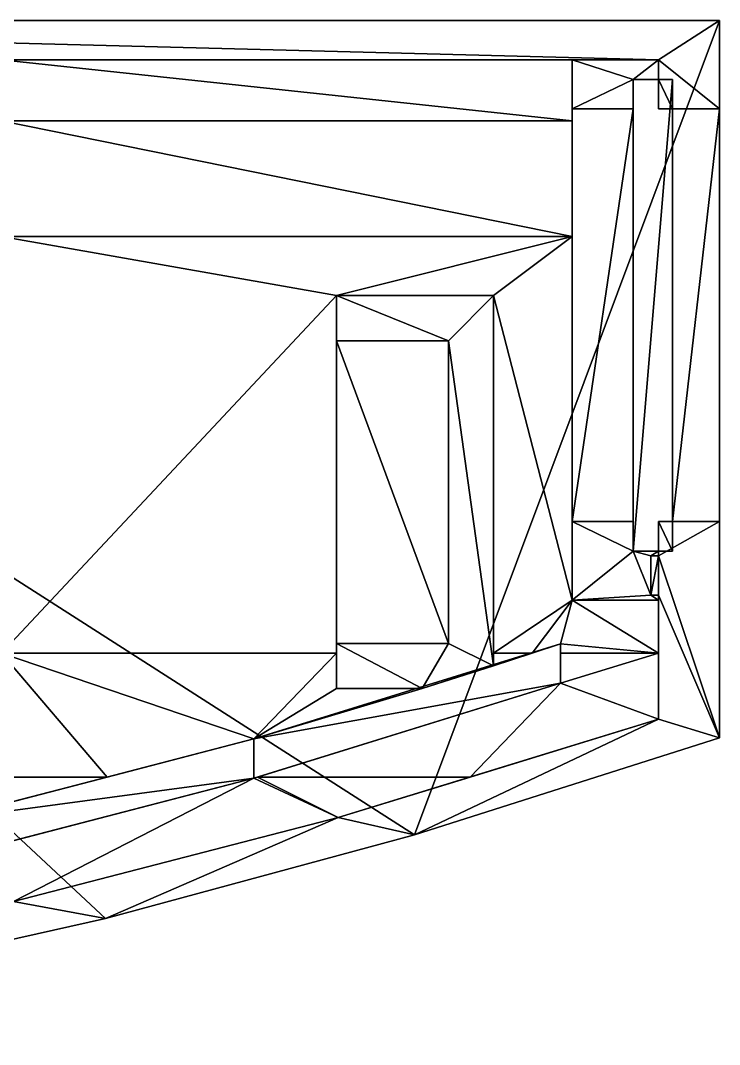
# Model space of a CAD drawing. Header units: millimetres. Extents: x -0.12 to 0.12, y -0.044 to 0.012.
# Drawn here: x 0.0844 to 0.12, y -0.0401 to 0.012 of the extents above; entities that cross this region are included whole.
import ezdxf

# ---------------------------------------------------------------- set-up
doc = ezdxf.new("R2010")
doc.units = ezdxf.units.MM
doc.layers.add('L0', color=1, linetype='Continuous')

msp = doc.modelspace()

# ---------------------------------------------------------------- meshes
at = {"layer": 'L0', "color": 252, "true_color": 0x979797}
mesh = msp.add_polyface(dxfattribs=at)
corners = [(0.104475, -0.029444, -0.001), (0.088747, -0.033699, -0.001), (0.03972, 0.012, -0.001), (0.072847, -0.037258, -0.001), (0.056806, -0.040113, -0.001), (0.040249, 0.01, 0.012), (0.040249, 0.01), (0.08345, 0.01), (0.1125, 0.01, 0.009), (0.039716, 0.012), (0.039713, 0.012, 0.012), (0.12, 0.012, 0.012), (0.12, 0.012, -0.001), (0.03972, 0.012, -0.001), (0.08345, 0.0069), (0.08345, 0.01), (0.040249, 0.01), (0.08345, -0.020195), (0.05424, -0.02335), (0.054568, -0.023966), (0.05383, -0.022786), (0.052192, -0.021506), (0.052796, -0.021855), (0.050868, -0.021076), (0.051545, -0.021245), (0.054806, -0.024622), (0.050174, -0.021003), (0.03725, -0.020195), (0.053346, -0.022284), (0.08345, -0.0265), (0.054951, -0.025304), (0.055, -0.026), (0.054965, -0.0265), (0.08345, 0.001), (0.03725, 0.0069), (0.03725, 0.001), (0.039713, 0.012, 0.012), (0.040249, 0.01, 0.012), (0.1169, 0.01, 0.012), (0.05424, -0.02335), (0.05424, -0.02335, 0.012), (0.054568, -0.023966, 0.012), (0.054568, -0.023966), (0.054806, -0.024622, 0.012), (0.054806, -0.024622), (0.054951, -0.025304, 0.012), (0.054951, -0.025304), (0.055, -0.026, 0.012), (0.054965, -0.0265), (0.055, -0.026), (0.05383, -0.022786)]
mesh.append_faces([[corners[k] for k in face] for face in [(0, 1, 2), (2, 1, 3), (3, 4, 2), (5, 6, 7), (7, 8, 5), (9, 10, 11), (12, 13, 9), (14, 15, 16), (17, 18, 19), (17, 20, 18), (17, 21, 22), (17, 23, 24), (19, 25, 17), (24, 21, 17), (26, 17, 27), (17, 28, 20), (26, 23, 17), (22, 28, 17), (29, 17, 30), (30, 31, 29), (25, 30, 17), (31, 32, 29), (33, 14, 34), (17, 33, 35), (36, 37, 38), (39, 40, 41), (42, 41, 43), (44, 43, 45), (46, 45, 47), (48, 49, 47), (47, 49, 46), (45, 46, 44), (43, 44, 42), (41, 42, 39), (40, 39, 50)]], dxfattribs={"color": 252})
mesh = msp.add_polyface(dxfattribs=at)
corners = [(0.03972, 0.012, -0.001), (0.12, 0.012, -0.001), (0.104475, -0.029444, -0.001), (0.1119, -0.02172, 0.012), (0.096283, -0.026562, 0.012), (0.096482, -0.0265), (0.096283, -0.024562, 0.012), (0.096283, -0.026562, 0.012), (0.1119, -0.02172, 0.012), (0.096283, -0.024562), (0.096283, -0.024562, 0.012), (0.104864, -0.022, 0.011), (0.088819, -0.0265), (0.104864, -0.022), (0.1005, -0.0043, 0.009), (0.1005, -0.0197, 0.009), (0.1062, -0.0197, 0.009), (0.1005, -0.0043, 0.011), (0.1005, -0.0043, 0.009), (0.1062, -0.0043, 0.009), (0.1005, -0.0197, 0.009), (0.1005, -0.0197, 0.011), (0.1062, -0.0197, 0.011), (0.1005, -0.0197, 0.009), (0.1005, -0.022), (0.1005, -0.022, 0.011), (0.1005, -0.0197, 0.011), (0.1005, -0.0043, 0.009), (0.1005, -0.0043, 0.011), (0.1005, -0.002, 0.011), (0.1005, -0.020195), (0.1005, -0.002), (0.1085, -0.002), (0.1005, -0.002), (0.1005, -0.002, 0.011), (0.1005, -0.022, 0.011), (0.1005, -0.022), (0.104864, -0.022), (0.1169, 0.01, 0.012), (0.040249, 0.01, 0.012), (0.1125, 0.01, 0.009), (0.08345, 0.01), (0.1125, 0.01), (0.12, 0.012, 0.012), (0.12, 0.012, -0.001), (0.039716, 0.012), (0.1125, 0.001), (0.08345, 0.001), (0.1005, -0.002), (0.08345, -0.020195), (0.1005, -0.020195), (0.1125, 0.0069), (0.08345, 0.0069), (0.1125, 0.01), (0.08345, 0.01), (0.096283, -0.024562), (0.1005, -0.022), (0.088819, -0.0265), (0.08345, -0.0265), (0.104864, -0.022), (0.1169, 0.01, 0.012), (0.12, 0.012, 0.012), (0.039713, 0.012, 0.012), (0.1005, -0.0197, 0.011), (0.1005, -0.022, 0.011), (0.104864, -0.022, 0.011), (0.1005, -0.002, 0.011), (0.1005, -0.0043, 0.011), (0.1062, -0.0043, 0.011)]
mesh.append_faces([[corners[k] for k in face] for face in [(0, 1, 2), (3, 4, 5), (6, 7, 8), (9, 10, 11), (10, 9, 12), (11, 13, 9), (14, 15, 16), (17, 18, 19), (20, 21, 22), (23, 24, 25), (25, 26, 23), (27, 28, 29), (30, 24, 23), (27, 31, 30), (29, 31, 27), (30, 23, 27), (32, 33, 34), (35, 36, 37), (38, 39, 40), (41, 42, 40), (43, 44, 45), (46, 47, 48), (49, 50, 48), (48, 47, 49), (46, 51, 52), (51, 53, 54), (54, 52, 51), (52, 47, 46), (55, 56, 50), (50, 49, 55), (49, 57, 55), (49, 58, 57), (55, 59, 56), (60, 61, 62), (63, 64, 65), (66, 67, 68)]], dxfattribs={"color": 252})
mesh = msp.add_polyface(dxfattribs=at)
corners = [(0.1156, -0.015), (0.1176, -0.015), (0.1176, 0.009), (0.12, 0.012, -0.001), (0.12, -0.0245, -0.001), (0.104475, -0.029444, -0.001), (0.1169, -0.0135, 0.012), (0.12, -0.0135, 0.012), (0.1176, -0.0135, 0.011), (0.12, -0.0135, 0.00127), (0.1176, -0.0135, 0.00127), (0.1169, -0.0135, 0.011), (0.1176, -0.0135, 0.00127), (0.12, -0.0135, 0.00127), (0.12, 0.0075, 0.00127), (0.1176, 0.0075, 0.00127), (0.1169, -0.0135, 0.012), (0.1169, -0.0135, 0.011), (0.1169, -0.015, 0.011), (0.1169, -0.0135, 0.011), (0.1176, -0.0135, 0.011), (0.1176, -0.015, 0.011), (0.1176, 0.009), (0.1176, -0.015), (0.1176, -0.0135, 0.00127), (0.1176, -0.015, 0.011), (0.1176, -0.0135, 0.011), (0.1062, -0.0197, 0.009), (0.1062, -0.0043, 0.009), (0.1005, -0.0043, 0.009), (0.1062, -0.0043, 0.009), (0.1062, -0.0043, 0.011), (0.1005, -0.0043, 0.011), (0.1062, -0.0197, 0.011), (0.1062, -0.0043, 0.011), (0.1062, -0.0043, 0.009), (0.1005, -0.002, 0.011), (0.1085, -0.002, 0.011), (0.1085, -0.002), (0.1085, -0.020195), (0.1085, -0.002), (0.1085, -0.002, 0.011), (0.1085, -0.020842, 0.011), (0.1156, -0.015, 0.009), (0.1156, -0.015), (0.1156, -0.0135, 0.00127), (0.1156, 0.009), (0.1156, 0.0075, 0.00127), (0.1156, -0.0135, 0.009), (0.1125, -0.0135, 0.00127), (0.1156, -0.0135, 0.00127), (0.1156, 0.0075, 0.00127), (0.1125, 0.0075, 0.00127), (0.1125, -0.0135, 0.009), (0.1156, -0.0135, 0.009), (0.1156, -0.0135, 0.00127), (0.1125, -0.0135, 0.00127), (0.1156, -0.015, 0.009), (0.1156, -0.0135, 0.009), (0.1125, -0.0135, 0.009), (0.1125, 0.001), (0.1125, -0.0175), (0.1125, -0.0135, 0.00127), (0.1125, 0.0075, 0.00127), (0.12, -0.0135, 0.00127), (0.12, -0.0245, -0.001), (0.12, 0.012, -0.001), (0.1125, -0.0175), (0.1125, 0.001), (0.1085, -0.002), (0.1005, -0.002), (0.1085, -0.020195), (0.12, -0.0135, 0.012), (0.1169, -0.0135, 0.012), (0.1169, -0.01525, 0.012), (0.1085, -0.020842, 0.011), (0.1085, -0.002, 0.011), (0.1062, -0.0043, 0.011), (0.1005, -0.002, 0.011)]
mesh.append_faces([[corners[k] for k in face] for face in [(0, 1, 2), (3, 4, 5), (6, 7, 8), (9, 10, 8), (8, 7, 9), (8, 11, 6), (12, 13, 14), (14, 15, 12), (16, 17, 18), (19, 20, 21), (22, 23, 24), (25, 26, 24), (27, 28, 29), (30, 31, 32), (33, 34, 35), (36, 37, 38), (39, 40, 41), (41, 42, 39), (43, 44, 45), (44, 46, 47), (45, 48, 43), (47, 45, 44), (49, 50, 51), (51, 52, 49), (53, 54, 55), (55, 56, 53), (57, 58, 59), (60, 61, 62), (62, 63, 60), (64, 65, 66), (67, 68, 69), (70, 69, 68), (69, 71, 67), (72, 73, 74), (75, 76, 77), (77, 76, 78)]], dxfattribs={"color": 252})
mesh = msp.add_polyface(dxfattribs=at)
corners = [(0.1176, 0.009), (0.1156, 0.009), (0.1156, -0.015), (0.1176, 0.0075, 0.011), (0.12, 0.0075, 0.012), (0.1169, 0.0075, 0.012), (0.1169, 0.0075, 0.011), (0.12, 0.0075, 0.00127), (0.1176, 0.0075, 0.00127), (0.1169, 0.009, 0.009), (0.1156, 0.009, 0.009), (0.1156, 0.009), (0.1176, 0.009), (0.1176, 0.009, 0.011), (0.1169, 0.009, 0.011), (0.1176, 0.0075, 0.00127), (0.1176, 0.0075, 0.011), (0.1176, 0.009, 0.011), (0.1176, 0.009), (0.1176, -0.0135, 0.00127), (0.1156, 0.0075, 0.00127), (0.1156, 0.009), (0.1156, 0.009, 0.009), (0.1156, 0.0075, 0.009), (0.1125, 0.0075, 0.00127), (0.1156, 0.0075, 0.00127), (0.1156, 0.0075, 0.009), (0.1125, 0.0075, 0.009), (0.1125, 0.0075, 0.00127), (0.1125, 0.01), (0.1125, 0.0069), (0.1125, 0.001), (0.1125, 0.0075, 0.009), (0.1125, 0.01, 0.009), (0.1169, 0.01, 0.009), (0.1125, 0.01, 0.009), (0.1156, 0.009, 0.009), (0.1169, 0.009, 0.009), (0.1125, 0.0075, 0.009), (0.1156, 0.0075, 0.009), (0.12, 0.0075, 0.00127), (0.12, 0.012, -0.001), (0.12, 0.012, 0.012), (0.12, 0.0075, 0.012), (0.12, -0.0135, 0.00127), (0.1169, 0.009, 0.011), (0.1169, 0.0075, 0.011), (0.1169, 0.0075, 0.012), (0.1169, 0.01, 0.009), (0.1169, 0.009, 0.009), (0.1169, 0.01, 0.012), (0.1125, 0.01, 0.009), (0.1169, 0.01, 0.009), (0.1169, 0.01, 0.012), (0.1169, 0.009, 0.011), (0.1176, 0.009, 0.011), (0.1176, 0.0075, 0.011), (0.1169, 0.0075, 0.011), (0.12, 0.0075, 0.012), (0.12, 0.012, 0.012), (0.1169, 0.01, 0.012), (0.1169, 0.0075, 0.012)]
mesh.append_faces([[corners[k] for k in face] for face in [(0, 1, 2), (3, 4, 5), (5, 6, 3), (7, 4, 3), (3, 8, 7), (9, 10, 11), (11, 12, 9), (13, 14, 9), (9, 12, 13), (15, 16, 17), (17, 18, 15), (19, 15, 18), (20, 21, 22), (22, 23, 20), (24, 25, 26), (26, 27, 24), (28, 29, 30), (28, 30, 31), (28, 32, 33), (33, 29, 28), (34, 35, 36), (36, 37, 34), (36, 35, 38), (38, 39, 36), (40, 41, 42), (42, 43, 40), (41, 40, 44), (45, 46, 47), (48, 49, 45), (47, 50, 45), (45, 50, 48), (51, 52, 53), (54, 55, 56), (56, 57, 54), (58, 59, 60), (60, 61, 58)]], dxfattribs={"color": 252})
mesh = msp.add_polyface(dxfattribs=at)
corners = [(0.096482, -0.0265), (0.1119, -0.02172), (0.1119, -0.02172, 0.012), (0.1119, -0.02172, 0.012), (0.1119, -0.01972, 0.012), (0.096283, -0.024562, 0.012), (0.1085, -0.020842, 0.011), (0.1119, -0.01972, 0.012), (0.110462, -0.020195), (0.1119, -0.01972), (0.1085, -0.020842), (0.104864, -0.022, 0.011), (0.096283, -0.024562, 0.012), (0.1119, -0.020195), (0.1119, -0.01972), (0.1119, -0.01972, 0.012), (0.1119, -0.02172, 0.012), (0.1119, -0.02172), (0.1062, -0.0197, 0.011), (0.1062, -0.0197, 0.009), (0.1005, -0.0197, 0.009), (0.1062, -0.0043, 0.009), (0.1062, -0.0197, 0.009), (0.1062, -0.0197, 0.011), (0.104864, -0.022), (0.104864, -0.022, 0.011), (0.1005, -0.022, 0.011), (0.1085, -0.020842, 0.011), (0.1085, -0.020842), (0.1085, -0.020195), (0.1125, -0.0135, 0.009), (0.1125, -0.0175, 0.009), (0.1156, -0.015, 0.009), (0.1169, -0.0175, 0.009), (0.1125, -0.0175, 0.009), (0.1125, -0.0175), (0.1125, -0.0135, 0.00127), (0.1125, -0.0175), (0.1125, -0.0175, 0.009), (0.1125, -0.0135, 0.009), (0.12, -0.0245, -0.001), (0.12, -0.0245, 0.012), (0.104475, -0.029444, 0.012), (0.104475, -0.029444, -0.001), (0.1119, -0.02172), (0.096482, -0.0265), (0.107301, -0.0265), (0.1169, -0.020195), (0.1119, -0.020195), (0.1125, -0.0175), (0.1085, -0.020195), (0.110462, -0.020195), (0.1119, -0.01972), (0.1169, -0.023548), (0.1085, -0.020842), (0.1169, -0.023548, 0.012), (0.100582, -0.028566, 0.012), (0.104475, -0.029444, 0.012), (0.12, -0.0245, 0.012), (0.1062, -0.0043, 0.011), (0.1062, -0.0197, 0.011), (0.1085, -0.020842, 0.011), (0.104864, -0.022, 0.011), (0.1005, -0.0197, 0.011), (0.107301, -0.0265), (0.100582, -0.028566, 0.012), (0.1169, -0.023548, 0.012), (0.1169, -0.023548)]
mesh.append_faces([[corners[k] for k in face] for face in [(0, 1, 2), (3, 4, 5), (6, 7, 8), (7, 9, 8), (8, 10, 6), (11, 12, 7), (7, 6, 11), (13, 14, 15), (13, 15, 16), (16, 17, 13), (18, 19, 20), (21, 22, 23), (24, 25, 26), (27, 28, 29), (30, 31, 32), (33, 34, 35), (36, 37, 38), (38, 39, 36), (40, 41, 42), (42, 43, 40), (44, 45, 46), (47, 48, 44), (49, 50, 51), (51, 52, 49), (49, 52, 47), (52, 48, 47), (46, 53, 44), (51, 50, 54), (55, 56, 57), (57, 58, 55), (59, 60, 61), (62, 60, 63), (62, 61, 60), (64, 65, 66), (66, 67, 64)]], dxfattribs={"color": 252})
mesh = msp.add_polyface(dxfattribs=at)
corners = [(0.1169, -0.01525, 0.009), (0.1169, -0.01525, 0.012), (0.1169, -0.015, 0.011), (0.1169, -0.0135, 0.012), (0.1169, -0.015, 0.009), (0.1176, -0.015, 0.011), (0.1169, -0.015, 0.011), (0.1169, -0.0135, 0.011), (0.1176, -0.0135, 0.00127), (0.1176, -0.015), (0.1176, -0.015, 0.011), (0.1156, -0.015), (0.1156, -0.015, 0.009), (0.1169, -0.015, 0.009), (0.1176, -0.015, 0.011), (0.1176, -0.015), (0.1169, -0.015, 0.011), (0.1169, -0.01525, 0.009), (0.1165, -0.01525, 0.009), (0.1165, -0.01525, 0.012), (0.1169, -0.01525, 0.012), (0.1169, -0.01725, 0.012), (0.1165, -0.01725, 0.012), (0.1165, -0.01725, 0.009), (0.1169, -0.01725, 0.009), (0.1165, -0.01725, 0.012), (0.1165, -0.01525, 0.012), (0.1165, -0.01525, 0.009), (0.1165, -0.01725, 0.009), (0.1165, -0.01725, 0.009), (0.1125, -0.0175, 0.009), (0.1169, -0.0175, 0.009), (0.1169, -0.01725, 0.009), (0.1156, -0.015, 0.009), (0.1169, -0.015, 0.009), (0.1165, -0.01525, 0.009), (0.1169, -0.01525, 0.009), (0.1125, -0.0175), (0.1169, -0.0175), (0.1169, -0.0175, 0.009), (0.12, -0.0245, 0.012), (0.12, -0.0245, -0.001), (0.12, -0.0135, 0.00127), (0.12, -0.0135, 0.012), (0.1169, -0.020195), (0.1169, -0.023548), (0.1169, -0.023548, 0.012), (0.1169, -0.01725, 0.012), (0.1169, -0.01725, 0.009), (0.1169, -0.0175, 0.009), (0.1169, -0.0175), (0.1119, -0.02172), (0.1169, -0.023548), (0.1169, -0.020195), (0.1169, -0.0175), (0.1125, -0.0175), (0.12, -0.0245, 0.012), (0.1169, -0.01525, 0.012), (0.1169, -0.01725, 0.012), (0.1169, -0.023548, 0.012), (0.1165, -0.01725, 0.012), (0.1165, -0.01525, 0.012), (0.12, -0.0135, 0.012)]
mesh.append_faces([[corners[k] for k in face] for face in [(0, 1, 2), (2, 1, 3), (2, 4, 0), (5, 6, 7), (8, 9, 10), (11, 12, 13), (14, 15, 13), (13, 16, 14), (13, 15, 11), (17, 18, 19), (19, 20, 17), (21, 22, 23), (23, 24, 21), (25, 26, 27), (27, 28, 25), (29, 30, 31), (31, 32, 29), (33, 30, 29), (34, 33, 35), (29, 35, 33), (35, 36, 34), (37, 38, 39), (40, 41, 42), (42, 43, 40), (44, 45, 46), (47, 48, 49), (49, 50, 44), (49, 46, 47), (44, 46, 49), (51, 52, 53), (53, 54, 55), (56, 57, 58), (58, 59, 56), (60, 58, 57), (57, 61, 60), (57, 56, 62)]], dxfattribs={"color": 252})
mesh = msp.add_polyface(dxfattribs=at)
corners = [(0.08345, -0.029894), (0.096283, -0.026562), (0.096283, -0.026562, 0.012), (0.080458, -0.030672), (0.080458, -0.030672, 0.012), (0.064459, -0.034042, 0.012), (0.096482, -0.0265), (0.080458, -0.030672, 0.012), (0.080458, -0.028672, 0.012), (0.064459, -0.032042, 0.012), (0.096283, -0.026562, 0.012), (0.096283, -0.024562, 0.012), (0.064459, -0.032042, 0.012), (0.080458, -0.028672, 0.012), (0.080458, -0.028672), (0.08345, -0.027894), (0.096283, -0.024562, 0.012), (0.088819, -0.0265), (0.088747, -0.033699, 0.012), (0.088747, -0.033699, -0.001), (0.104475, -0.029444, -0.001), (0.072847, -0.037258, 0.012), (0.104475, -0.029444, 0.012), (0.072847, -0.037258, -0.001), (0.067338, -0.036321), (0.08345, -0.032953), (0.080458, -0.030672), (0.08345, -0.029894), (0.08405, -0.032827), (0.100582, -0.028566), (0.096283, -0.026562), (0.107301, -0.0265), (0.096482, -0.0265), (0.080458, -0.028672), (0.08345, -0.0265), (0.054965, -0.0265), (0.08345, -0.027894), (0.088819, -0.0265), (0.088747, -0.033699, 0.012), (0.104475, -0.029444, 0.012), (0.100582, -0.028566, 0.012), (0.08405, -0.032827, 0.012), (0.072847, -0.037258, 0.012), (0.067338, -0.036321, 0.012), (0.067338, -0.036321, 0.012), (0.08405, -0.032827, 0.012), (0.08345, -0.032953), (0.067338, -0.036321), (0.100582, -0.028566, 0.012), (0.100582, -0.028566), (0.107301, -0.0265), (0.08405, -0.032827)]
mesh.append_faces([[corners[k] for k in face] for face in [(0, 1, 2), (3, 4, 5), (4, 3, 0), (2, 4, 0), (2, 1, 6), (7, 8, 9), (10, 11, 8), (8, 7, 10), (12, 13, 14), (15, 14, 13), (13, 16, 17), (17, 15, 13), (18, 19, 20), (19, 18, 21), (20, 22, 18), (21, 23, 19), (24, 25, 26), (25, 27, 26), (28, 29, 30), (27, 25, 28), (29, 31, 32), (32, 30, 29), (33, 34, 35), (33, 36, 34), (30, 27, 28), (37, 34, 36), (38, 39, 40), (40, 41, 38), (42, 38, 41), (41, 43, 42), (44, 45, 46), (46, 47, 44), (45, 48, 49), (50, 49, 48), (49, 51, 45), (45, 51, 46)]], dxfattribs={"color": 252})

doc.saveas('drawing.dxf')
